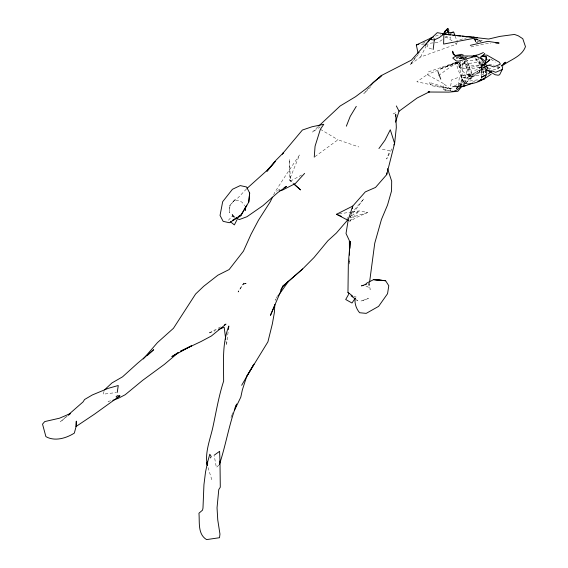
<?xml version="1.0" encoding="UTF-8"?>
<svg xmlns="http://www.w3.org/2000/svg" width="568" height="568" viewBox="0 0 568 568"><rect width="100%" height="100%" fill="white"/><g stroke="black" fill="none" stroke-linecap="round" stroke-linejoin="round"><path stroke-width="0.43" stroke-dasharray="2.84 2.13" d="M459.476 85.647L463.225 81.913L459.065 66.655L459.121 62.615M452.199 87.933L450.083 88.814L416.855 81.771L427.207 74.649L443.36 83.475L443.225 89.41L446.093 90.766M349.313 262.182L349.377 259.526M349.334 263.999L349.547 258.767M450.339 36.948L450.268 38.567L448.663 34.463M482.786 63.382L482.601 66.57L478.803 67.869L483.595 64.475L482.914 62.565M427.924 44.098L427.626 47.542L432.369 49.26M228.095 332.138L226.511 345.259L225.95 340.977M369.42 283.191L368.873 286.684L368.604 283.368M450.843 90.951L443.225 89.41L450.303 90.866L450.083 88.814L451.759 79.712L459.413 77.099L458.198 85.733L461.997 85.328M352.167 211.935L359.111 210.898L367.709 212.496L357.3 217.054L349.817 221.279L350.96 215.364M351.123 214.519L351.606 211.985M463.289 68.011L460.953 67.919L461.386 67.336L459.519 62.189M460.79 64.667L460.357 66.683L458.901 62.792M104.036 391.345L103.149 394.206L116.419 392.516M415.698 56.914L410.295 64.539L420.568 57.013L456.473 44.134L457.204 42.387M233.008 412.616L230.999 417.302L232.163 414.988M481.018 64.901L482.502 62.444L483.595 64.475L482.601 66.57L483.652 65.661M273.634 194.824L275.139 191.714L286.052 174.901L299.542 154.936L289.439 179.836L292.996 183.286M391.828 148.88L386.652 159.004L389.783 150.832L380.603 148.901M420.568 57.013L426.099 46.228M277.709 295.53L275.125 300.188L276.119 298.782M462.65 85.335L463.999 83.297M464.454 82.616L468.053 77.184L485.235 66.74M458.191 86.002L462.785 79.101L458.873 71.639L455.685 62.182M349.994 217.189L363.882 198.701L351.407 213.398M470.588 78.547L471.383 77.482L471.454 75.579L470.496 75.033L468.401 74.202L462.529 75.317L463.41 77.738L470.588 78.547L464.219 60.953M457.368 62.587L459.065 66.655L464.354 72.839L469.7 76.091L470.496 75.033L462.529 75.317M410.295 64.539L419.965 52.256M368.788 87.82L363.825 93.755L371.614 85.761M346.878 218.737L348.006 217.402M487.152 68.941L488.089 67.84L486.797 65.874M228.457 220.242L232.702 215.457L231.623 213.433L234.3 217.182M349.817 221.279L359.111 210.898L349.753 216.891M459.789 85.953L468.053 77.184M246.427 189.002L237.53 198.339L233.647 201.15L237.921 200.454L241.982 202.144L244.716 205.779M485.981 66.286L487.472 65.377L485.349 66.967L471.525 68.451L470.822 69.403L464.29 68.593L459.065 66.655L464.255 63.637L466.981 60.804L479.229 59.661M218.815 465.05L216.373 467.556L214.292 456.061M318.03 126.728L312.279 132.266L320.054 126.962M459.065 66.655L462.444 63.502L466.981 60.804M483.595 64.475L479.342 68.408L481.976 66.903M66.136 416.735L60.279 421.868L67.159 416.259M425.176 41.776L423.934 42.792L421.392 43.523M466.101 82.559L483.332 68.7M484.028 68.146L486.783 65.931M492.996 70.034L497.412 68.927L500.635 66.349M459.902 86.045L484.646 67.493M314.949 156.64L337.988 139.778L358.905 146.984M438.567 75.537L450.488 66.861L458.12 62.672M466.655 67.791L467.017 67.528M464.816 62.693L465.178 62.43M462.686 58.483L459.178 58.582L460.811 57.652L467.847 56.75M442.188 39.732L438.61 42.16L428.315 43.466M445.056 37.786L447.918 35.841M465.298 83.027L468.046 81.295L477.475 79.868M497.412 68.927L501.132 66.591M458.887 62.253L455.593 64.219L457.013 62.267L445.404 66.683M483.695 67.592L471.603 74.699L486.066 71.355M484.447 67.152L486.719 65.817M474.252 38.787L476.367 42.557L482.175 40.513L480.081 40.378L476.367 42.557L473.854 39.582M301.629 175.015L290.468 181.085L289.396 159.31L289.439 179.836L293.372 183.393M496.759 67.052L499.009 65.845M220.625 326.927L208.413 333.331L215.506 330.604M393.077 113.927L397.55 111.896M454.393 85.896L463.225 81.913L460.648 73.961L460.307 75.686L462.785 79.101M280.038 189.307L276.005 191.061L277.006 191.231M456.558 62.48L427.207 74.649L428.641 71.781L456.594 62.082M245.149 283.503L242.806 284.412L238.049 292.066L243.892 283.07L242.806 284.412L247.13 283.07L245.149 283.503L245.568 283.418M435.542 36.111L439.476 34.705L441.087 35.067M467.407 37.58L457.318 40.477M457.858 62.373L439.738 68.849L459.065 62.736L460.953 67.919M474.692 70.439L477.44 69.502M110.568 400.752L108.048 401.583L109.645 401.256M457.034 62.608L455.38 63.133L459.292 62.487M350.207 217.743L367.709 212.496M471.951 82.289L475.253 81.366M484.958 65.072L480.99 66.044L474.23 57.19M474.756 39.022L476.367 42.557L474.713 39.497L475.806 39.27L480.081 40.378M459.178 58.582L467.507 57.084M456.225 58.007L462.103 56.793L464.17 57.531L456.225 58.007L462.558 58.49M471.007 46.952L488.395 43.26L490.873 43.211M463.41 77.738L469.289 76.637L471.383 77.482L464.745 59.129M465.916 57.844L459.91 58.895L457.346 56.914M484.568 69.466L479.385 70.368L480.003 72.512M488.026 68.863L492.342 68.11M339.146 213.873L351.301 212.063M463.566 58.454L466.165 58.113M421.456 44.34L424.885 43.906M481.756 61.947L469.672 63.304L468.962 64.248L469.338 67.606L470.822 69.403L472.512 76.396L484.27 74.195L478.781 58.809M483.666 64.532L469.8 66.073L464.255 63.637M486.833 59.193L488.473 59.214M488.679 64.404L492.775 64.489L494.238 65.49M497.156 67.485L501.232 67.606M466.534 67.351L469.338 67.606L481.103 65.306L481.479 77.937M474.713 39.497L477.319 39.753M469.7 76.091L472.512 76.396L466.143 58.767M462.444 63.502L468.962 64.248L466.953 60.329M433.533 38.198L435.067 38.383M450.083 88.814L431.623 85.704L429.032 82.31L450.083 88.814L443.36 83.475M353.623 296.418L356.2 297.014M365.984 286.137L367.425 286.513L370.272 289.453L368.866 283.432M468.401 74.202L469.033 74.387L469.289 76.637L468.401 74.202L470.048 75.011L469.757 77.163L468.87 74.72M234.549 217.324L232.177 216.472L234.101 217.473M475.806 39.27L481.117 41.556L476.147 38.929M452.064 40.747L445.347 36.466M485.342 66.981L488.089 67.84L489.815 69.729M320.373 129.284L337.988 139.778M490.922 59.242L495.289 62.153M232.71 215.478L234.818 217.004M476.375 38.872L477.667 39.852M455.216 43.168L456.473 44.134M356.633 299.947L357.549 300.863L356.612 299.719M475.388 57.837L481.103 65.306L481.373 78.689M455.11 35.983L456.864 40.811M462.75 56.892L463.353 58.554M460.045 61.223L460.662 62.934M464.312 61.394L467.215 70.155L464.34 79.272L460.683 85.314L462.693 69.999L462.302 60.939M477.795 57.084L484.17 74.948M486.648 66.016L487.784 69.232M208.016 467.514L212.07 480.571M485.25 70.006L485.498 74.124M485.235 70.12L485.47 74.33M229.955 205.545L229.465 212.872L229.273 206.07L234.918 199.595L229.955 205.545M368.405 298.527L360.907 301.054L368.405 298.527M469.913 75.743L469.409 74.905L470.29 77.347L469.913 75.743"/><path stroke-width="0.85" d="M348.993 293.528L347.964 292.378L348.347 263.197L350.236 241.322L349.959 248.301M486.258 60.109L486.315 56.814L481.763 56.083L483.766 56.516M207.554 465.192L207.632 461.983L209.805 454.222L211.261 456.587L210.352 457.936M349.483 255.11L349.348 240.612L346.026 233.491L348.298 219.496L352.749 206.07L365.302 191.899L375.547 187.419L386.694 174.624L394.611 143.427L396.322 127.509L395.775 114.452L395.626 116.156M245.454 207.86L245.383 210.359L245.049 208.065M355.199 298.015C354.325 303.312 356.214 308.665 359.594 312.727L366.204 313.373L378.6 306.372L387.553 293.706L388.782 285.732L385.601 280.713L373.63 279.612L366.956 282.999L365.118 284.76L366.197 284.291L361.504 285.874L363.108 285.385M274.869 304.363L274.344 312.719L272.37 323.817L267.911 341.851L246.682 376.449L242.358 389.896L240.789 397.188L234.414 410.345M314.253 157.151L315.07 146.182L320.373 129.284L323.774 124.293L312.01 126.77L302.375 130.051L282.353 153.928M448.557 32.98L448.784 30.239L448.152 28.499L444.467 31.524M386.694 174.624L386.844 172.906M248.763 202.094L249.671 193.021L246.533 186.957L240.207 185.601L232.433 189.293L222.677 201.683L220.043 215.428L223.146 221.335L229.323 222.734L240.733 215.861L248.763 202.094L249.671 193.021M228.407 329.518L228.833 326.018C221.967 343.69 223.636 362.604 223.636 381.142C218.829 395.846 216.309 411.133 213.085 426.227C210.508 438.638 204.523 452.44 207.277 465.149M433.157 49.544L434.335 39.909L439.454 37.481L443.899 34.023L488.622 39.043L499.939 36.387L514.487 34.435L518.3 35.819L522.78 38.709L525.471 46.654C521.814 56.871 509.624 59.867 501.878 66.122M117.257 392.417L118.258 385.502L108.161 388.363L92.364 394.938L84.568 399.51L83.056 401.903L68.089 415.023M502.715 66.669L502.247 69.537L499.641 74.727L498.15 75.232L495.19 74.727L486.208 69.694L484.206 67.258L484.334 64.411L485.285 63.659L486.315 56.814L484.433 56.658M369.555 282.317L374.752 243.203L381.462 219.433L387.525 205.041L391.551 190.912L391.686 181.22L387.561 168.597M219.539 463.715L219.986 460.889L219.596 451.311L214.136 455.266M352.259 208.605L352.749 206.07L336.54 214.264L348.255 220.455M207.632 461.983L205.524 472.036L203.94 484.731L202.982 508.097L202.528 510.135L198.949 513.223C199.773 522.162 197.494 534.09 206.567 539.6L219.511 537.718L219.958 534.09L217.764 519.983L217.04 507.806L218.772 489.573L220.285 487.223L219.986 460.889M395.484 122.148L399.041 111.221L417.139 97.994L429.671 91.689L428.144 91.846M219.425 464.425C226.007 444.595 229.145 423.685 236.693 404.033L235.017 407.938M346.338 126.21L350.222 116.369L356.278 106.372M274.727 305.328L270.467 315.346L282.871 286.222L288.544 281.252L278.604 295.275M272.505 197.153L270.24 201.817L258.483 220.192L251.006 234.328L243.459 251.12L229.131 269.559L217.892 275.196L203.685 286.293L195.612 294.004L173.453 328.297L157.471 342.589L143.271 358.976M245.788 207.192L246.775 205.169L240.981 215.073L238.858 216.429M393.816 144.982L394.611 143.427L390.294 129.767L384.976 140.232L378.934 148.553M237.069 219.638L234.364 224.892L230.423 221.79M280.72 290.099L282.871 286.222L302.666 268.948L314.033 257.517L327.921 240.704L336.355 233.065L347.772 219.859M348.582 294.43L345.706 299.499L351.975 303.014L355.071 298.505M241.656 385.303L253.96 364.131L246.682 376.449M484.802 53.342L483.134 55.557L480.365 57.162L484.937 61.188M457.275 87.38L456.352 88.757L458.227 86.89M430.338 39.199L437.275 32.667L450.431 34.968M461.628 86.648L457.872 91.292L448.961 92.123L428.336 92.016M425.333 45.433L426.944 43.388M428.016 42.018L431.24 37.928L433.391 37.019M443.196 33.888L447.605 28.4M282.296 154.106L283.375 152.799L275.92 160.304L266.953 171.259L275.161 161.575L267.116 170.35L247.023 188.377M370.996 85.179L373.204 82.545L381.795 75.31L411.41 60.13L431.24 37.928L431.332 39.639L434.335 39.909M444.297 32.93L445.397 31.666M304.611 173.396L295.296 183.592L282.097 190.273L279.548 190.756M378.799 78.384L381.795 75.31L366.289 88.622L355.554 96.702L340.14 106.003L318.669 126.117M491.135 74.223C484.234 79.108 476.396 83.943 467.677 83.965M104.477 389.911L111.995 382.917L122.539 376.84L137.449 363.364L153.679 349.696L147.268 355.575M241.599 214.505L238.745 216.444M116.078 396.819L117.349 395.69L119.869 395.896L94.551 414.115L76.112 426.461L74.33 433.114C66.257 438.219 54.833 441.719 45.901 436.629L42.529 424.133L44.744 421.577L59.533 418.197L70.595 413.454L68.536 415.137M302.666 268.948L282.871 286.222M461.436 86.393L457.02 89.936L453.385 91.469L451.844 91.164M485.285 63.659L489.893 59.704L484.334 64.411L488.345 65.654L489.843 65.476L493.784 66.91L500.358 64.134L499.35 62.239L487.017 55.132L483.183 55.188M178.43 352.494L164.393 364.379L142.639 380.354L125.187 394.739L118.293 398.331L112.812 400.355M501.274 65.831L505.783 62.217L503.525 63.424M488.132 74.003L491.547 71.618M465.142 85.321L463.176 86.62L452.781 86.613M233.895 219.567L232.497 220.49L233.909 219.589M235.294 218.652L236.693 217.729M177.649 352.863L171.856 356.59L191.451 345.827L180.638 351.166M471.916 56.8L476.204 56.047L456.068 55.927L452.739 58.05L456.438 61.024L458.802 61.145L476.204 56.047L481.21 58.873L483.858 62.388L484.717 64.809M235.322 218.687L236.735 217.778M234.272 219.198L236.487 217.856M237.964 216.969L239.44 216.074M116.823 397.614L119.869 395.896M224.438 324.924L225.965 324.122L211.324 336.043L200.958 341.567L180.659 351.194M502.247 69.537L495.686 72.313L491.732 70.822L490.234 70.986L486.208 69.694M418.154 53.442L416.308 44.993L431.24 37.928M483.439 52.505L478.497 54.691L473.187 55.834M284.071 187.554L286.492 186.503L277.915 192.467L262.92 205.659L246.938 216.727L239.391 219.539L236.927 218.538M450.658 33.228L452.902 32.27M218.659 329.39L224.175 327.274L225.73 339.266M472.129 83.326L463.176 86.62L464.617 83.453L466.995 83.673M477.83 81.224L484.341 78.824L486.691 74.266L486.719 70.446L486.151 68.835M480.272 80.102L484.341 78.824L480.209 79.981M416.308 44.993L418.85 44.261M442.614 33.846L447.335 32.561L450.211 32.809L453.647 31.957L454.819 35.173M470.283 45.355L487.727 41.35L499.116 43.047L495.814 43.111M442.607 34.108L443.899 34.023L443.608 44.063L477.631 37.609L462.267 36.189M460.868 55.948L455.33 55.55L461.209 54.322L463.275 55.046M452.881 35.322L454.585 35.479M457.148 35.72L460.563 36.032M489.801 72.214L491.554 72.413M485.001 62.423L486.222 62.572M336.54 214.264L341.311 216.33M352.692 296.12L347.964 292.378M456.068 55.927L452.945 53.74L452.611 51.191L454.308 55.259M351.052 295.821L355.234 298.91M473.79 36.899L474.962 37.85M293.628 183.84L300.579 189.911L294.025 183.982M396.336 105.939L399.041 111.221M437.885 71.426L440.754 79.144M206.489 462.622L207 464.255M447.548 31.751L447.087 30.203L448.429 31.701L448.94 33.462M76.297 421.25L76.112 426.461L76.297 421.25M485.683 75.04L481.543 77.248L485.683 75.04M378.849 280.059L373.63 279.612L385.601 280.713L378.849 280.059"/></g></svg>
